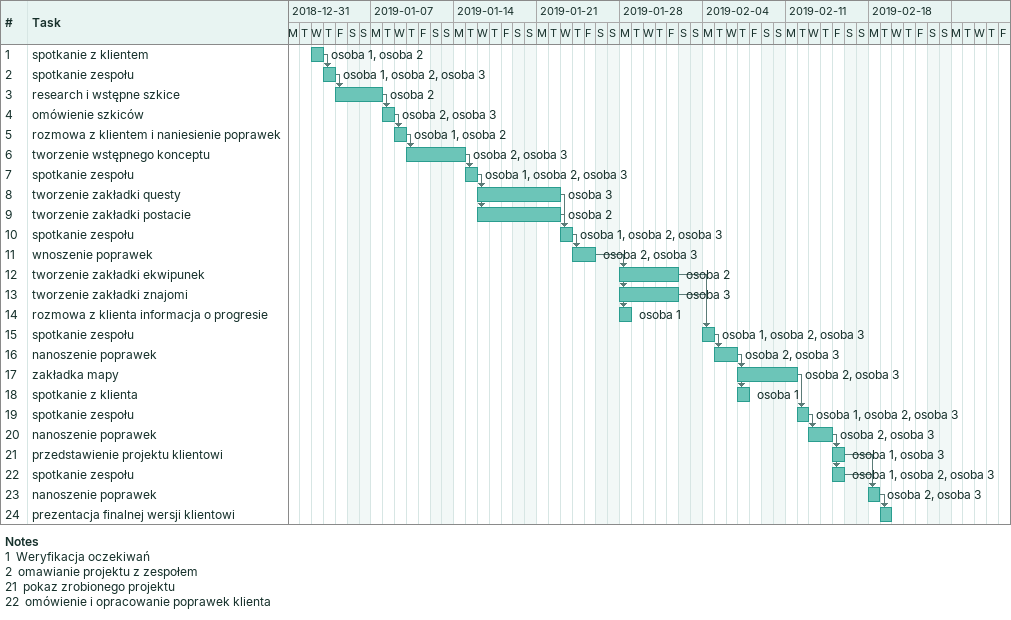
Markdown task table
| ID | Task | Start | Finish | Predecessors | Resources |
|---|---|---|---|---|---|
| 1 | spotkanie z klientem | 2019-01-02 | 2019-01-02 |  | osoba 1, osoba 2 |
| 2 | spotkanie zespołu | 2019-01-03 | 2019-01-03 | 1 | osoba 1, osoba 2, osoba 3 |
| 3 | research i wstępne szkice | 2019-01-04 | 2019-01-07 | 2 | osoba 2 |
| 4 | omówienie szkiców | 2019-01-08 | 2019-01-08 | 3 | osoba 2, osoba 3 |
| 5 | rozmowa z klientem i naniesienie poprawek | 2019-01-09 | 2019-01-09 | 4 | osoba 1, osoba 2 |
| 6 | tworzenie wstępnego konceptu | 2019-01-10 | 2019-01-14 | 5 | osoba 2, osoba 3 |
| 7 | spotkanie zespołu | 2019-01-15 | 2019-01-15 | 6 | osoba 1, osoba 2, osoba 3 |
| 8 | tworzenie zakładki questy | 2019-01-16 | 2019-01-22 | 7 | osoba 3 |
| 9 | tworzenie zakładki postacie | 2019-01-16 | 2019-01-22 | 7 | osoba 2 |
| 10 | spotkanie zespołu | 2019-01-23 | 2019-01-23 | 8, 9 | osoba 1, osoba 2, osoba 3 |
| 11 | wnoszenie poprawek | 2019-01-24 | 2019-01-25 | 10 | osoba 2, osoba 3 |
| 12 | tworzenie zakładki ekwipunek | 2019-01-28 | 2019-02-01 | 11 | osoba 2 |
| 13 | tworzenie zakładki znajomi | 2019-01-28 | 2019-02-01 | 11 | osoba 3 |
| 14 | rozmowa z klienta informacja o progresie | 2019-01-28 | 2019-01-28 | 11 | osoba 1 |
| 15 | spotkanie zespołu | 2019-02-04 | 2019-02-04 | 12, 13 | osoba 1, osoba 2, osoba 3 |
| 16 | nanoszenie poprawek | 2019-02-05 | 2019-02-06 | 15 | osoba 2, osoba 3 |
| 17 | zakładka mapy | 2019-02-07 | 2019-02-11 | 16 | osoba 2, osoba 3 |
| 18 | spotkanie z klienta | 2019-02-07 | 2019-02-07 | 16 | osoba 1 |
| 19 | spotkanie zespołu | 2019-02-12 | 2019-02-12 | 17 | osoba 1, osoba 2, osoba 3 |
| 20 | nanoszenie poprawek | 2019-02-13 | 2019-02-14 | 19 | osoba 2, osoba 3 |
| 21 | przedstawienie projektu klientowi | 2019-02-15 | 2019-02-15 | 20 | osoba 1, osoba 3 |
| 22 | spotkanie zespołu | 2019-02-15 | 2019-02-15 | 20 | osoba 1, osoba 2, osoba 3 |
| 23 | nanoszenie poprawek | 2019-02-18 | 2019-02-18 | 21, 22 | osoba 2, osoba 3 |
| 24 | prezentacja finalnej wersji klientowi | 2019-02-19 | 2019-02-19 | 23 |  |

Notes
- 1: Weryfikacja oczekiwań
- 2: omawianie projektu z zespołem
- 21: pokaz zrobionego projektu
- 22: omówienie i opracowanie poprawek klienta
